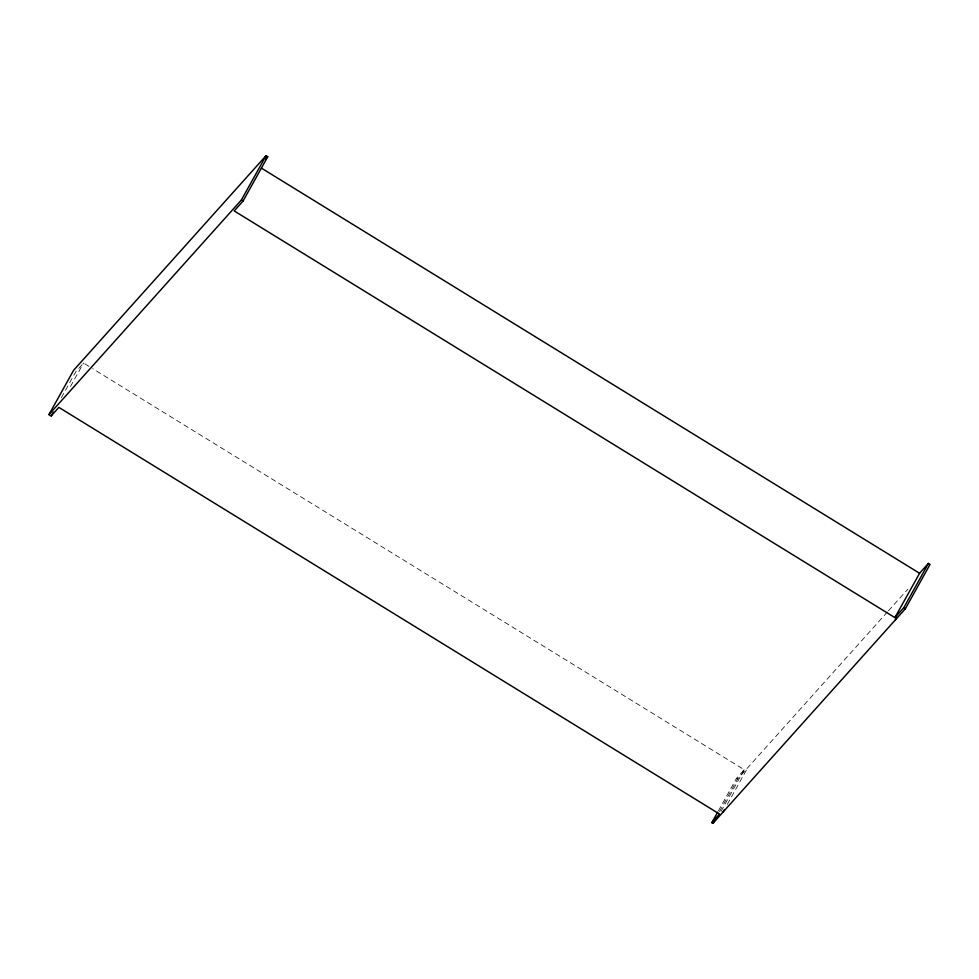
<?xml version="1.0" encoding="UTF-8"?>
<svg xmlns="http://www.w3.org/2000/svg" width="979" height="979" viewBox="0 0 979 979"><rect width="100%" height="100%" fill="white"/><g stroke="black" fill="none" stroke-linecap="round" stroke-linejoin="round"><path stroke-width="0.73" stroke-dasharray="4.89 3.67" d="M61.322 397.707L75.848 371.628L83.533 363.038L91.341 367.847M70.476 386.509L83.533 363.038M718.378 810.906L736.526 778.305L744.224 769.727L92.638 368.642M719.479 811.591L737.628 778.99L887.39 611.973M720.997 811.456L744.224 769.727M727.311 804.346L747.638 767.83M888.418 610.835L907.802 589.211M736.526 778.305L737.628 778.99"/><path stroke-width="1.47" d="M711.843 822.641L719.541 814.063L58.862 407.374L51.165 415.965L48.95 414.594L73.633 370.258L266.055 155.673L267.732 156.713L243.061 201.05L234.201 210.926L894.904 617.614L903.752 607.739L928.435 563.402L930.05 564.406L905.367 608.742L712.945 823.327L711.843 822.641L717.656 812.215M51.165 415.965L53.343 412.049M48.95 414.594L241.372 200.01L266.055 155.673M712.945 823.327L715.123 819.411M722.955 812.166L724.411 809.56M894.904 617.614L919.575 573.278L928.435 563.402M895.357 619.903L896.813 617.296M265.774 158.904L267.732 156.713M261.491 168.18L919.575 573.278M241.372 200.01L243.061 201.05M903.752 607.739L905.367 608.742"/></g></svg>
